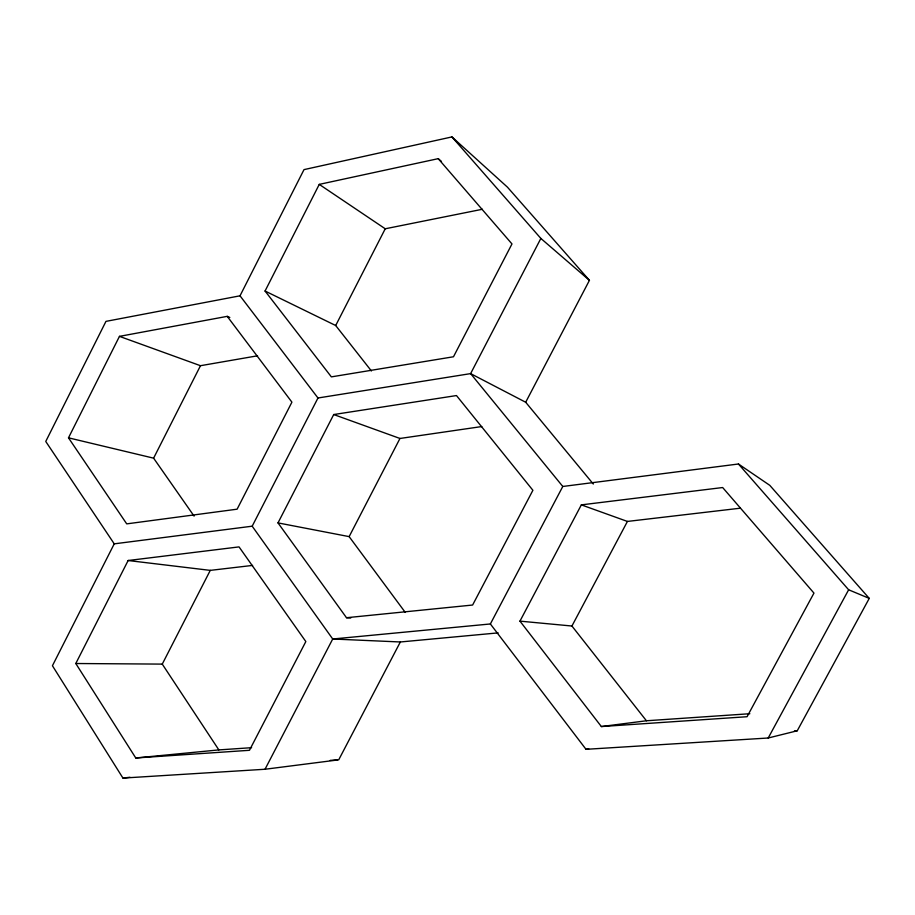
<?xml version="1.0" encoding="UTF-8"?>
<svg xmlns="http://www.w3.org/2000/svg" width="915" height="915" viewBox="0 0 915 915"><rect width="100%" height="100%" fill="white"/><g stroke="black" fill="none" stroke-linecap="round" stroke-linejoin="round"><path stroke-width="1.37" d="M227.229 316.35L291.919 402.154L237.111 509.186L126.716 523.872L68.488 437.828L119.465 336.365L227.229 316.35L229.814 317.471M194.094 516.117L153.606 458.163L200.477 365.703L257.561 355.798M593.309 484.046L525.69 402.245L470.619 373.617L317.974 397.991L252.185 526.194L114.238 543.842L52.43 665.743L122.942 778.082L265.03 769.252L338.71 759.839L400.347 641.975L498.149 632.883M114.238 543.842L45.75 441.465L105.968 321.371L240.016 295.808L304.009 169.618L451.941 136.918L507.413 187.129L589.432 280.345L525.69 402.245M75.796 663.512L128.134 560.518L239.044 546.896L305.839 641.564L249.463 750.3L135.763 757.975L75.796 663.512L162.264 664.107L218.857 749.911L251.602 747.681M438.216 158.661L511.977 243.939L453.485 356.77L331.356 376.877L265.064 291.027L319.255 184.384L438.216 158.661L441.476 161.44M162.264 664.107L210.267 570.377L252.586 565.413M371.421 370.975L335.691 325.523L385.238 228.784L482.399 209.261M278 522.9L333.723 414.541L456.471 395.554L532.896 490.291L472.62 605.032L346.499 617.717L278 522.9L349.141 536.625L405.265 612.398M349.141 536.625L399.969 438.468L481.793 426.55M265.03 769.252L332.717 639.002L490.371 623.961L562.782 486.471L738.451 463.997L769.789 485.339L869.25 598.387L797.251 730.776L768.211 738.005L586.012 749.316L490.371 623.961M451.941 136.918L540.856 238.438L470.619 373.617L562.782 486.471M519.96 621.136L581.345 504.874L722.656 487.535L813.961 593.092L747.075 716.72L601.361 726.556L519.96 621.136L571.932 626.02L646.425 720.768L749.843 713.723M571.932 626.02L627.427 521.436L740.086 508.225M768.211 738.005L848.64 589.786L738.451 463.997M586.012 749.316L588.745 748.847M601.361 726.556L646.425 720.768M122.942 778.082L129.953 777.258M135.763 757.975L218.857 749.911M330.224 760.376L337.303 759.93M794.414 730.959L797.251 730.776M400.347 641.975L332.717 639.002L252.185 526.194M346.499 617.717L350.731 618.037M128.134 560.518L210.267 570.377M68.488 437.828L153.606 458.163M581.345 504.874L627.427 521.436M333.723 414.541L399.969 438.468M119.465 336.365L200.477 365.703M848.64 589.786L869.25 598.387M265.064 291.027L335.691 325.523M319.255 184.384L385.238 228.784M540.856 238.438L589.432 280.345M240.016 295.808L317.974 397.991"/></g></svg>
